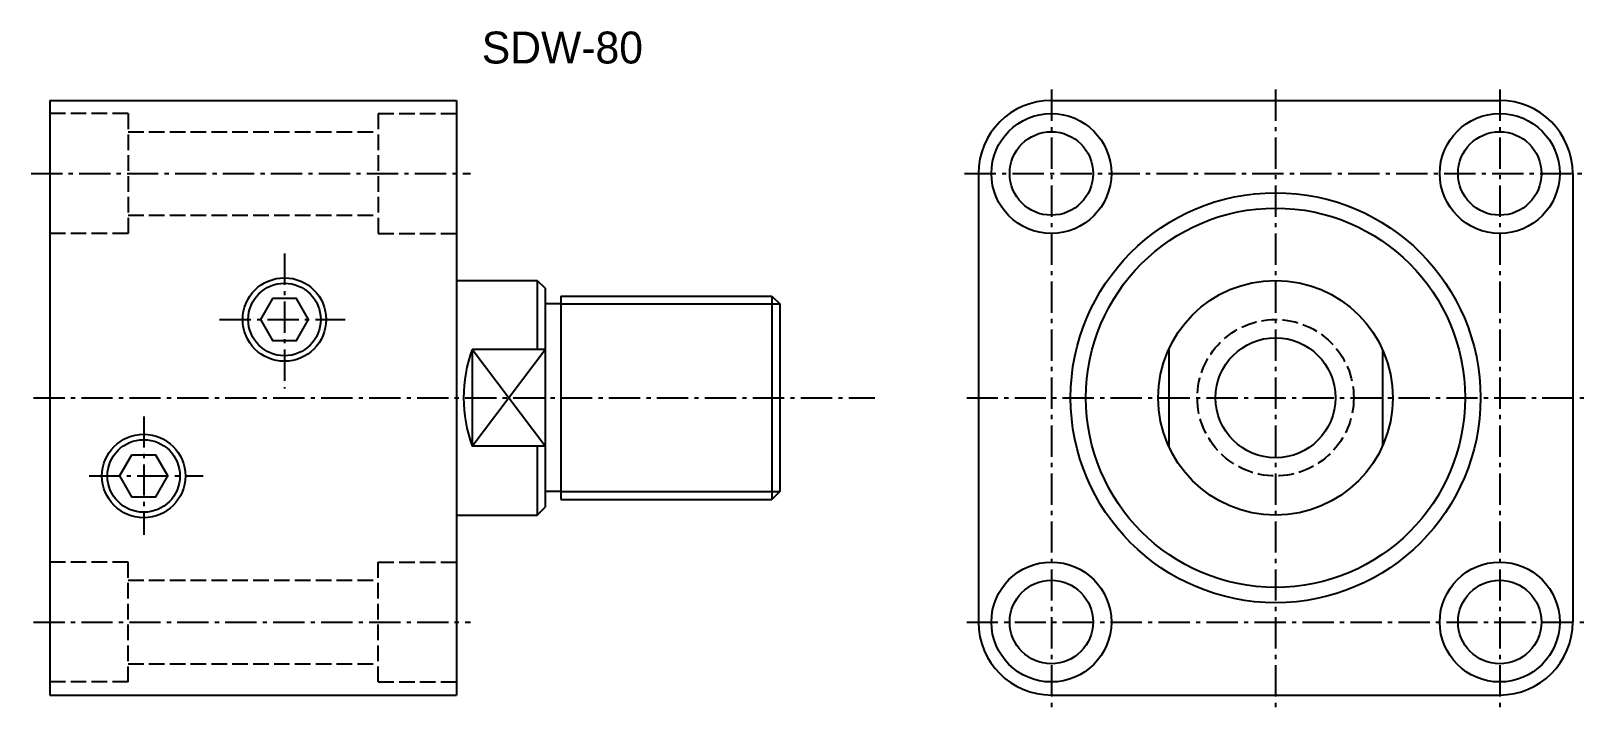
# Model space of a CAD drawing. Extents: x -8 to 290, y 14 to 145.
import ezdxf

# ---------------------------------------------------------------- set-up
doc = ezdxf.new("R2010")
doc.units = 0
doc.header["$MEASUREMENT"] = 0
doc.linetypes.add('DASHED', pattern=[4, 3, -1])
doc.linetypes.add('SCENTER', pattern=[9.2, 6, -1.2, 0.8, -1.2])
for name, color, linetype in [('CON', 2, 'CONTINUOUS'), ('DAS', 3, 'DASHED'), ('SCEN', 1, 'SCENTER'), ('UTI', 7, 'CONTINUOUS')]:
    doc.layers.add(name, color=color, linetype=linetype)
doc.styles.add('CHINA', font='C2', dxfattribs={"bigfont": 'CHINA'})

# ---------------------------------------------------------------- blocks, each defined once
blk = doc.blocks.new('00000117')
at = {"layer": 'CON'}
blk.add_lwpolyline([(-2.31, 4), (-4.62, 0), (-2.31, -4), (2.31, -4), (4.62, 0), (2.31, 4)], close=True, dxfattribs=at)
for radius in [8, 6.96]:
    blk.add_circle((0, 0), radius, dxfattribs=at)

msp = doc.modelspace()

# ---------------------------------------------------------------- linework, layer by layer
at = {"layer": 'CON'}
for p, q in [((-4.24, 131.23), (73.76, 131.23)), ((-4.24, 131.23), (-4.24, 17.23)), ((73.76, 131.23), (73.76, 17.23)), ((187.87, 131.23), (273.87, 131.23)), ((173.87, 117.23), (173.87, 31.23)), ((287.87, 117.23), (287.87, 31.23)), ((73.76, 96.73), (89.26, 96.73)), ((89.26, 96.73), (89.26, 83.5)), ((89.26, 96.73), (90.76, 95.23)), ((90.76, 95.23), (90.76, 53.23)), ((93.76, 93.73), (134.26, 93.73)), ((93.76, 93.73), (93.76, 54.73)), ((134.26, 93.73), (134.26, 54.73)), ((134.26, 93.73), (135.76, 92.23)), ((93.76, 92.23), (90.76, 92.23)), ((135.76, 92.23), (135.76, 56.23)), ((90.76, 83.5), (76.76, 83.5)), ((210.37, 83.5), (210.37, 64.96)), ((251.37, 83.5), (251.37, 64.96)), ((90.76, 64.96), (76.76, 64.96)), ((89.26, 64.96), (89.26, 51.73)), ((93.76, 56.23), (90.76, 56.23)), ((93.76, 54.73), (134.26, 54.73)), ((135.76, 56.23), (134.26, 54.73)), ((73.76, 51.73), (89.26, 51.73)), ((89.26, 51.73), (90.76, 53.23)), ((-4.24, 17.23), (73.76, 17.23)), ((187.87, 17.23), (273.87, 17.23))]:
    msp.add_line(p, q, dxfattribs=at)
for centre, radius in [((187.87, 117.23), 11.5), ((273.87, 117.23), 11.5), ((187.87, 117.23), 8), ((273.87, 117.23), 8), ((230.87, 74.23), 39.31), ((230.87, 74.23), 36.36), ((230.87, 74.23), 22.5), ((230.87, 74.23), 11.5), ((187.87, 31.23), 11.5), ((273.87, 31.23), 11.5), ((187.87, 31.23), 8), ((273.87, 31.23), 8)]:
    msp.add_circle(centre, radius, dxfattribs=at)
for centre, radius, start, end in [((187.87, 117.23), 14, 90, 180), ((273.87, 117.23), 14, 0, 90), ((102.13, 74.23), 27.01, 159.9218, 200.0782), ((187.87, 31.23), 14, 180, 270), ((273.87, 31.23), 14, 270, 0)]:
    msp.add_arc(centre, radius, start, end, dxfattribs=at)
at = {"layer": 'DAS'}
for p, q in [((10.76, 128.73), (-4.24, 128.73)), ((10.76, 128.73), (10.76, 105.73)), ((58.76, 128.73), (58.76, 105.73)), ((58.76, 128.73), (73.76, 128.73)), ((10.76, 125.23), (58.76, 125.23)), ((10.76, 109.23), (58.76, 109.23)), ((10.76, 105.73), (-4.24, 105.73)), ((58.76, 105.73), (73.76, 105.73)), ((10.76, 42.73), (-4.24, 42.73)), ((10.76, 19.73), (10.76, 42.73)), ((58.76, 19.73), (58.76, 42.73)), ((58.76, 42.73), (73.76, 42.73)), ((10.76, 39.23), (58.76, 39.23)), ((10.76, 23.23), (58.76, 23.23)), ((10.76, 19.73), (-4.24, 19.73)), ((58.76, 19.73), (73.76, 19.73))]:
    msp.add_line(p, q, dxfattribs=at)
msp.add_circle((230.87, 74.23), 15, dxfattribs=at)
at = {"layer": 'SCEN'}
for p, q in [((187.87, 133.33), (187.87, 13.81)), ((230.87, 133.33), (230.87, 13.81)), ((273.87, 133.33), (273.87, 13.81)), ((-7.83, 117.23), (76.48, 117.23)), ((171.21, 117.23), (290.4, 117.23)), ((40.76, 101.87), (40.76, 76.01)), ((28.3, 89.23), (52.39, 89.23)), ((-7.39, 74.23), (154.01, 74.23)), ((171.63, 74.23), (290.4, 74.23)), ((13.76, 70.66), (13.76, 47.92)), ((3.32, 59.23), (25.18, 59.23)), ((-7.39, 31.23), (76.48, 31.23)), ((171.63, 31.23), (290.4, 31.23))]:
    msp.add_line(p, q, dxfattribs=at)
at = {"layer": 'UTI'}
for p, q in [((93.76, 92.23), (135.76, 92.23)), ((76.76, 83.5), (76.76, 64.96)), ((76.76, 64.96), (90.76, 83.5)), ((90.76, 64.96), (76.76, 83.5)), ((93.76, 56.23), (135.76, 56.23))]:
    msp.add_line(p, q, dxfattribs=at)

# ---------------------------------------------------------------- block references
at = {"layer": 'CON'}
for p in [(40.76, 89.23), (13.76, 59.23)]:
    msp.add_blockref('00000117', p, dxfattribs=at)

# ---------------------------------------------------------------- texts
at = {"layer": 'UTI', "style": 'CHINA'}
msp.add_text('SDW-80', height=6.12, dxfattribs=at).set_placement((78.61, 138.32))

doc.saveas('drawing.dxf')
